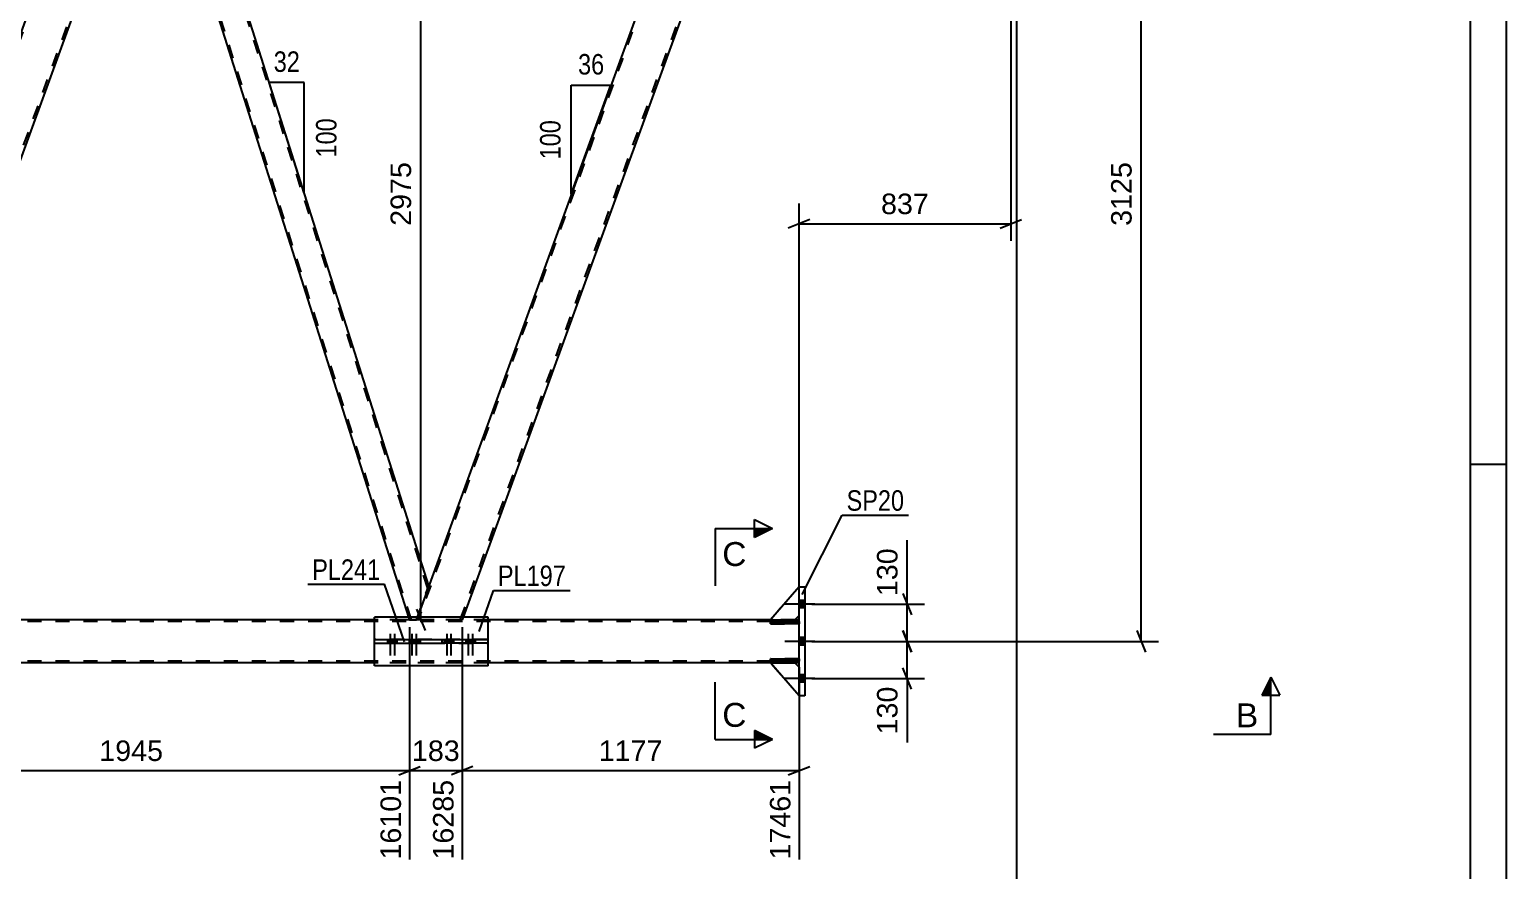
# Model space of a CAD drawing. Header units: millimetres. Extents: x -123 to 718, y -398 to 196.
# Drawn here: x 512.1 to 718.5, y -157 to -39.5 of the extents above; entities that cross this region are included whole.
import ezdxf

# ---------------------------------------------------------------- set-up
doc = ezdxf.new("R2010")
doc.units = ezdxf.units.MM
doc.linetypes.add('DXK_LINE_DOT2', pattern=[3.9198, 1.9599, -1.9599])
doc.styles.add('Arial', font='ARIAL.TTF', dxfattribs={"height": 0.2})
doc.styles.add('Arial Narrow', font='ARIALN.TTF', dxfattribs={"height": 0.2})

# ---------------------------------------------------------------- blocks, each defined once
blk = doc.blocks.new('Unknown-318464438-1115')
at = {"color": 5, "linetype": 'Continuous'}
for p, q in [((718.49, -398.29), (718.49, 195.71)), ((713.49, -393.29), (713.49, 190.71)), ((718.49, -100.29), (713.49, -100.29))]:
    blk.add_line(p, q, dxfattribs=at)
blk = doc.blocks.new('Part-318464438-4089 - 3652')
at = {"color": 7, "linetype": 'DXK_LINE_DOT2'}
for p, q in [((615.65, -128), (619.05, -128)), ((619.65, -132.6), (615.65, -128)), ((619.05, -128), (619.65, -128.6)), ((619.65, -128.6), (619.65, -132.6))]:
    blk.add_line(p, q, dxfattribs=at)
blk = doc.blocks.new('Part-318464438-3774 - 3652')
at = {"color": 7, "linetype": 'DXK_LINE_DOT2'}
for p, q in [((619.65, -122.24), (-43.57, -122.25)), ((619.65, -122), (-35.57, -122.01)), ((576.2, -122), (560.36, -122)), ((619.05, -122), (615.65, -122)), ((619.65, -128), (619.65, -122)), ((619.65, -127.76), (-43.57, -127.77)), ((619.65, -128), (-35.57, -128.01)), ((576.2, -128), (560.36, -128)), ((619.05, -128), (615.65, -128))]:
    blk.add_line(p, q, dxfattribs=at)
at = {"color": 2, "linetype": 'Continuous'}
for p, q in [((560.36, -122), (494.46, -122)), ((615.65, -122), (576.2, -122)), ((619.65, -122), (619.05, -122)), ((560.36, -128), (494.46, -128)), ((615.65, -128), (576.2, -128)), ((619.65, -128), (619.05, -128))]:
    blk.add_line(p, q, dxfattribs=at)
blk = doc.blocks.new('Part-318464438-4101 - 3652')
at = {"color": 7, "linetype": 'DXK_LINE_DOT2'}
for p, q in [((619.65, -117.4), (615.65, -122)), ((619.65, -121.4), (619.65, -117.4)), ((619.05, -122), (619.65, -121.4)), ((615.65, -122), (619.05, -122))]:
    blk.add_line(p, q, dxfattribs=at)
blk = doc.blocks.new('Bolt-318464438-3797 - 3652')
at = {"linetype": 'Continuous'}
for points in [[(620.45, -120.32), (620.45, -119.28), (619.65, -119.28), (619.65, -120.32)], [(620.45, -120.32), (620.45, -119.28), (619.65, -119.28), (619.65, -120.32)], [(620.45, -120.32), (620.45, -119.28), (619.65, -119.28), (619.65, -120.32)], [(620.45, -125.52), (620.45, -124.48), (619.65, -124.48), (619.65, -125.52)], [(620.45, -125.52), (620.45, -124.48), (619.65, -124.48), (619.65, -125.52)], [(620.45, -130.72), (620.45, -129.68), (619.65, -129.68), (619.65, -130.72)], [(620.45, -130.72), (620.45, -129.68), (619.65, -129.68), (619.65, -130.72)], [(620.45, -130.72), (620.45, -129.68), (619.65, -129.68), (619.65, -130.72)]]:
    blk.add_hatch(color=1, dxfattribs=at).paths.add_polyline_path(points)
at = {"color": 1, "linetype": 'Continuous'}
for p, q in [((620.45, -119.28), (619.65, -119.28)), ((620.45, -119.28), (619.65, -119.28)), ((620.45, -119.28), (619.65, -119.28)), ((621.85, -119.8), (617.65, -119.8)), ((621.85, -119.8), (617.65, -119.8)), ((621.85, -119.8), (617.65, -119.8)), ((620.45, -120.32), (619.65, -120.32)), ((620.45, -120.32), (619.65, -120.32)), ((620.45, -120.32), (619.65, -120.32)), ((621.85, -125), (617.65, -125)), ((621.85, -125), (617.65, -125)), ((620.45, -124.48), (619.65, -124.48)), ((620.45, -124.48), (619.65, -124.48)), ((620.45, -125.52), (619.65, -125.52)), ((620.45, -125.52), (619.65, -125.52)), ((620.45, -129.68), (619.65, -129.68)), ((620.45, -129.68), (619.65, -129.68)), ((620.45, -129.68), (619.65, -129.68)), ((621.85, -130.2), (617.65, -130.2)), ((621.85, -130.2), (617.65, -130.2)), ((621.85, -130.2), (617.65, -130.2)), ((620.45, -130.72), (619.65, -130.72)), ((620.45, -130.72), (619.65, -130.72)), ((620.45, -130.72), (619.65, -130.72))]:
    blk.add_line(p, q, dxfattribs=at)
blk = doc.blocks.new('Part-318464438-4102 - 3652')
at = {"color": 2, "linetype": 'Continuous'}
for p, q in [((615.65, -127.44), (619.65, -127.44)), ((615.65, -127.76), (615.65, -127.44)), ((619.65, -127.76), (615.65, -127.76)), ((619.65, -127.44), (619.65, -127.76))]:
    blk.add_line(p, q, dxfattribs=at)
at = {"color": 7, "linetype": 'DXK_LINE_DOT2'}
blk.add_line((619.05, -127.76), (619.05, -127.44), dxfattribs=at)
blk = doc.blocks.new('Part-318464438-3990 - 3652')
at = {"color": 2, "linetype": 'Continuous'}
for p, q in [((524.22, -3.4), (481.2, -121.6)), ((530.61, -3.4), (487.59, -121.6))]:
    blk.add_line(p, q, dxfattribs=at)
at = {"color": 7, "linetype": 'DXK_LINE_DOT2'}
for p, q in [((524.62, -3), (481.31, -122)), ((487.19, -122), (530.5, -3)), ((524.22, -3.4), (524.37, -3)), ((524.37, -3), (530.75, -3)), ((530.75, -3), (530.61, -3.4)), ((481.2, -121.6), (481.06, -122)), ((487.59, -121.6), (487.44, -122)), ((487.44, -122), (481.06, -122))]:
    blk.add_line(p, q, dxfattribs=at)
blk = doc.blocks.new('Part-318464438-3995 - 3652')
at = {"color": 2, "linetype": 'Continuous'}
for p, q in [((609.35, -3.41), (566.33, -121.6)), ((615.74, -3.41), (572.72, -121.6))]:
    blk.add_line(p, q, dxfattribs=at)
at = {"color": 7, "linetype": 'DXK_LINE_DOT2'}
for p, q in [((609.76, -3), (566.45, -122)), ((572.32, -122), (615.63, -3)), ((609.35, -3.41), (609.5, -3)), ((609.5, -3), (615.89, -3)), ((615.89, -3), (615.74, -3.41)), ((566.33, -121.6), (566.19, -122)), ((572.72, -121.6), (572.58, -122)), ((572.58, -122), (566.19, -122))]:
    blk.add_line(p, q, dxfattribs=at)
blk = doc.blocks.new('Part-318464438-4000 - 3652')
at = {"color": 7, "linetype": 'DXK_LINE_DOT2'}
for p, q in [((530.75, -3), (529.02, -7.77)), ((531.7, -3), (530.75, -3)), ((567.79, -117.6), (531.45, -3)), ((531.83, -3.4), (531.7, -3)), ((565.49, -122), (529.15, -7.4)), ((566.19, -122), (567.93, -117.23)), ((565.24, -122), (565.12, -121.6)), ((565.24, -122), (566.19, -122))]:
    blk.add_line(p, q, dxfattribs=at)
at = {"color": 2, "linetype": 'Continuous'}
for p, q in [((567.93, -117.23), (531.83, -3.4)), ((565.12, -121.6), (529.02, -7.77))]:
    blk.add_line(p, q, dxfattribs=at)
blk = doc.blocks.new('Part-318464438-4357 - 3652')
at = {"color": 2, "linetype": 'Continuous'}
for p, q in [((576.2, -121.6), (560.36, -121.6)), ((560.36, -124.76), (560.36, -121.6)), ((576.2, -124.76), (576.2, -121.6)), ((560.36, -128.4), (560.36, -125.24)), ((576.2, -128.4), (576.2, -125.24)), ((576.2, -128.4), (560.36, -128.4))]:
    blk.add_line(p, q, dxfattribs=at)
at = {"color": 7, "linetype": 'DXK_LINE_DOT2'}
for p, q in [((560.36, -125.24), (560.36, -124.76)), ((576.2, -125.24), (576.2, -124.76))]:
    blk.add_line(p, q, dxfattribs=at)
blk = doc.blocks.new('Part-318464438-4077 - 3652')
at = {"color": 2, "linetype": 'Continuous'}
for p, q in [((615.65, -128), (619.05, -128)), ((619.65, -132.6), (615.65, -128)), ((619.05, -128), (619.65, -128.6))]:
    blk.add_line(p, q, dxfattribs=at)
at = {"color": 7, "linetype": 'DXK_LINE_DOT2'}
blk.add_line((619.65, -132.6), (619.65, -128.6), dxfattribs=at)
blk = doc.blocks.new('Part-318464438-4079 - 3652')
at = {"color": 2, "linetype": 'Continuous'}
for p, q in [((619.65, -117.4), (615.65, -122)), ((619.05, -122), (619.65, -121.4)), ((615.65, -122), (619.05, -122))]:
    blk.add_line(p, q, dxfattribs=at)
at = {"color": 7, "linetype": 'DXK_LINE_DOT2'}
blk.add_line((619.65, -121.4), (619.65, -117.4), dxfattribs=at)
blk = doc.blocks.new('Part-318464438-4080 - 3652')
at = {"color": 7, "linetype": 'DXK_LINE_DOT2'}
for p, q in [((619.65, -127.44), (615.65, -127.44)), ((615.65, -127.44), (615.65, -127.76)), ((615.65, -127.76), (619.65, -127.76)), ((619.05, -127.76), (619.05, -127.44)), ((619.65, -127.76), (619.65, -127.44))]:
    blk.add_line(p, q, dxfattribs=at)
blk = doc.blocks.new('Part-318464438-4086 - 3652')
at = {"color": 2, "linetype": 'Continuous'}
for p, q in [((619.65, -132.6), (619.65, -117.4)), ((619.65, -117.4), (620.45, -117.4)), ((620.45, -117.4), (620.45, -132.6)), ((620.45, -132.6), (619.65, -132.6))]:
    blk.add_line(p, q, dxfattribs=at)
blk = doc.blocks.new('Part-318464438-4091 - 3652')
at = {"color": 7, "linetype": 'DXK_LINE_DOT2'}
for p, q in [((619.65, -122.24), (615.65, -122.24)), ((615.65, -122.24), (615.65, -122.56)), ((615.65, -122.56), (619.65, -122.56)), ((619.05, -122.56), (619.05, -122.24)), ((619.65, -122.56), (619.65, -122.24))]:
    blk.add_line(p, q, dxfattribs=at)
blk = doc.blocks.new('Part-318464438-4103 - 3652')
at = {"color": 2, "linetype": 'Continuous'}
for p, q in [((615.65, -122.24), (619.65, -122.24)), ((615.65, -122.56), (615.65, -122.24)), ((619.65, -122.56), (615.65, -122.56)), ((619.65, -122.24), (619.65, -122.56))]:
    blk.add_line(p, q, dxfattribs=at)
at = {"color": 7, "linetype": 'DXK_LINE_DOT2'}
blk.add_line((619.05, -122.56), (619.05, -122.24), dxfattribs=at)
blk = doc.blocks.new('Part-318464438-4326 - 3652')
at = {"color": 2, "linetype": 'Continuous'}
for p, q in [((560.36, -124.76), (560.36, -124.76)), ((560.36, -124.76), (569.79, -124.76)), ((560.36, -125.24), (560.36, -124.76)), ((560.36, -125.24), (569.79, -125.24)), ((566.78, -125.24), (566.78, -124.76)), ((569.79, -124.76), (576.2, -124.76)), ((569.79, -125.24), (569.79, -124.76)), ((576.2, -125.24), (569.79, -125.24)), ((576.2, -124.76), (576.2, -124.76)), ((576.2, -125.24), (576.2, -124.76))]:
    blk.add_line(p, q, dxfattribs=at)
at = {"color": 7, "linetype": 'DXK_LINE_DOT2'}
for p, q in [((576.2, -124.76), (560.36, -124.76)), ((560.36, -125.24), (560.36, -125.24)), ((560.36, -125.24), (576.2, -125.24)), ((576.2, -125.24), (576.2, -125.24))]:
    blk.add_line(p, q, dxfattribs=at)
blk = doc.blocks.new('Bolt-318464438-4351 - 3652')
at = {"linetype": 'Continuous'}
for points in [[(570.79, -124.76), (570.07, -124.76), (570.07, -125.24), (570.79, -125.24)], [(571.38, -124.76), (570.66, -124.76), (570.66, -125.24), (571.38, -125.24)], [(573.8, -124.76), (573.08, -124.76), (573.08, -125.24), (573.8, -125.24)], [(574.4, -124.76), (573.68, -124.76), (573.68, -125.24), (574.4, -125.24)]]:
    blk.add_hatch(color=1, dxfattribs=at).paths.add_polyline_path(points)
at = {"color": 1, "linetype": 'Continuous'}
for p, q in [((570.07, -124.76), (570.07, -125.24)), ((570.43, -123.96), (570.43, -126.96)), ((570.66, -124.76), (570.66, -125.24)), ((570.79, -124.76), (570.79, -125.24)), ((571.02, -123.96), (571.02, -126.96)), ((571.38, -124.76), (571.38, -125.24)), ((573.08, -124.76), (573.08, -125.24)), ((573.44, -123.96), (573.44, -126.96)), ((573.68, -124.76), (573.68, -125.24)), ((573.8, -124.76), (573.8, -125.24)), ((574.04, -123.96), (574.04, -126.96)), ((574.4, -124.76), (574.4, -125.24))]:
    blk.add_line(p, q, dxfattribs=at)
blk = doc.blocks.new('Bolt-318464438-4352 - 3652')
at = {"linetype": 'Continuous'}
for points in [[(562.88, -124.76), (562.16, -124.76), (562.16, -125.24), (562.88, -125.24)], [(563.48, -124.76), (562.76, -124.76), (562.76, -125.24), (563.48, -125.24)], [(565.9, -124.76), (565.18, -124.76), (565.18, -125.24), (565.9, -125.24)], [(566.5, -124.76), (565.78, -124.76), (565.78, -125.24), (566.5, -125.24)]]:
    blk.add_hatch(color=1, dxfattribs=at).paths.add_polyline_path(points)
at = {"color": 1, "linetype": 'Continuous'}
for p, q in [((562.16, -124.76), (562.16, -125.24)), ((562.52, -123.96), (562.52, -126.96)), ((562.76, -124.76), (562.76, -125.24)), ((562.88, -124.76), (562.88, -125.24)), ((563.12, -123.96), (563.12, -126.96)), ((563.48, -124.76), (563.48, -125.24)), ((565.18, -124.76), (565.18, -125.24)), ((565.54, -123.96), (565.54, -126.96)), ((565.78, -124.76), (565.78, -125.24)), ((565.9, -124.76), (565.9, -125.24)), ((566.14, -123.96), (566.14, -126.96)), ((566.5, -124.76), (566.5, -125.24))]:
    blk.add_line(p, q, dxfattribs=at)
blk = doc.blocks.new('StraightDimension-318464438-4602 - 3652')
at = {"color": 7, "linetype": 'Continuous'}
blk.add_line((650.04, -8.6), (650.04, -160.93), dxfattribs=at)
blk = doc.blocks.new('AngleDimension-318464438-4395 - 3652')
at = {"color": 7, "linetype": 'Continuous'}
for p, q in [((549.73, -59.84), (545.64, -46.94)), ((550.53, -46.94), (545.64, -46.94)), ((550.53, -62.38), (545.64, -46.94)), ((550.53, -62.38), (550.53, -46.94))]:
    blk.add_line(p, q, dxfattribs=at)
at = {"color": 0}
for points in [[(550.51, -46.04), (550.51, -41.84), (545.66, -41.84), (545.66, -46.04)], [(555.63, -51.32), (551.43, -51.32), (551.43, -58), (555.63, -58)]]:
    blk.add_wipeout(points, dxfattribs=at)
at = {"color": 3, "style": 'Arial Narrow'}
blk.add_text('32', height=2.863, dxfattribs=at).set_placement((546.26, -45.44))
blk.add_text('100', height=2.863, rotation=90.0002, dxfattribs=at).set_placement((555.03, -57.4))
blk = doc.blocks.new('StraightDimension-318464438-5666 - 3652')
at = {"color": 7, "linetype": 'Continuous'}
for p, q in [((567.4, -4.5), (566.2, -1.5)), ((599.1, -3), (563.95, -3)), ((566.8, -122), (566.8, -3)), ((566.2, -120.5), (567.4, -123.5)), ((567.09, -122), (563.95, -122))]:
    blk.add_line(p, q, dxfattribs=at)
at = {"color": 0}
blk.add_wipeout([(566.05, -57.45), (561.85, -57.45), (561.85, -67.55), (566.05, -67.55)], dxfattribs=at)
at = {"color": 3, "style": 'Arial'}
blk.add_text('2975', height=2.865, rotation=90.0002, dxfattribs=at).set_placement((565.45, -66.95))
blk = doc.blocks.new('StraightDimension-318464438-4559 - 3652')
at = {"color": 7, "linetype": 'Continuous'}
for p, q in [((651.04, 0), (669.87, 0)), ((668.07, -1.5), (666.87, 1.5)), ((667.47, -125), (667.47, 0)), ((666.87, -123.5), (668.07, -126.5)), ((621.45, -125), (669.87, -125))]:
    blk.add_line(p, q, dxfattribs=at)
at = {"color": 0}
blk.add_wipeout([(666.72, -57.45), (662.52, -57.45), (662.52, -67.55), (666.72, -67.55)], dxfattribs=at)
at = {"color": 3, "style": 'Arial'}
blk.add_text('3125', height=2.865, rotation=90.0002, dxfattribs=at).set_placement((666.12, -66.95))
blk = doc.blocks.new('StraightDimension-318464438-5344 - 3652')
at = {"color": 7, "linetype": 'Continuous'}
for p, q in [((565.24, -123), (565.24, -155.48)), ((572.58, -123), (572.58, -155.48)), ((563.74, -143.66), (566.74, -142.46)), ((565.24, -143.06), (572.58, -143.06)), ((574.08, -142.46), (571.08, -143.66))]:
    blk.add_line(p, q, dxfattribs=at)
at = {"color": 0}
blk.add_wipeout([(572.84, -142.31), (572.84, -138.11), (564.97, -138.11), (564.97, -142.31)], dxfattribs=at)
at = {"color": 0, "linetype": 'Continuous'}
blk.add_wipeout([(571.98, -143.76), (567.78, -143.76), (567.78, -156.08), (571.98, -156.08)], dxfattribs=at)
at = {"color": 3, "style": 'Arial'}
blk.add_text('183', height=2.865, dxfattribs=at).set_placement((565.57, -141.71))
at = {"color": 3, "linetype": 'Continuous', "style": 'Arial'}
blk.add_text('16285', height=2.865, rotation=90.0002, dxfattribs=at).set_placement((571.38, -155.48))
blk = doc.blocks.new('StraightDimension-318464438-4535 - 3652')
at = {"color": 7, "linetype": 'Continuous'}
for p, q in [((634.16, -123.5), (635.36, -126.5)), ((621.45, -125), (637.16, -125)), ((634.76, -130.2), (634.76, -125)), ((635.36, -131.7), (634.16, -128.7)), ((621.45, -130.2), (637.16, -130.2))]:
    blk.add_line(p, q, dxfattribs=at)
at = {"color": 0}
blk.add_wipeout([(634.01, -130.73), (629.81, -130.73), (629.81, -138.6), (634.01, -138.6)], dxfattribs=at)
at = {"color": 7, "linetype": 'Continuous'}
blk.add_line((634.76, -130.2), (634.76, -139.12), dxfattribs=at)
blk.add_line((634.76, -130.2), (634.76, -139.12), dxfattribs=at)
at = {"color": 3, "style": 'Arial'}
blk.add_text('130', height=2.865, rotation=90.0002, dxfattribs=at).set_placement((633.41, -138))
blk = doc.blocks.new('StraightDimension-318464438-5225 - 3652')
at = {"color": 7, "linetype": 'Continuous'}
for p, q in [((572.58, -123), (572.58, -155.48)), ((619.65, -129), (619.65, -155.48)), ((574.08, -142.46), (571.08, -143.66)), ((572.58, -143.06), (619.65, -143.06)), ((618.15, -143.66), (621.15, -142.46))]:
    blk.add_line(p, q, dxfattribs=at)
at = {"color": 0}
blk.add_wipeout([(601.16, -142.31), (601.16, -138.11), (591.06, -138.11), (591.06, -142.31)], dxfattribs=at)
at = {"color": 0, "linetype": 'Continuous'}
blk.add_wipeout([(619.05, -143.76), (614.85, -143.76), (614.85, -156.08), (619.05, -156.08)], dxfattribs=at)
at = {"color": 3, "style": 'Arial'}
blk.add_text('1177', height=2.865, dxfattribs=at).set_placement((591.66, -141.71))
at = {"color": 3, "linetype": 'Continuous', "style": 'Arial'}
blk.add_text('17461', height=2.865, rotation=90.0002, dxfattribs=at).set_placement((618.45, -155.48))
blk = doc.blocks.new('StraightDimension-318464438-4543 - 3652')
at = {"color": 7, "linetype": 'Continuous'}
for p, q in [((634.16, -118.3), (635.36, -121.3)), ((621.45, -119.8), (637.16, -119.8)), ((634.76, -125), (634.76, -119.8)), ((635.36, -126.5), (634.16, -123.5)), ((621.45, -125), (637.16, -125))]:
    blk.add_line(p, q, dxfattribs=at)
at = {"color": 0}
blk.add_wipeout([(634.01, -111.4), (629.81, -111.4), (629.81, -119.28), (634.01, -119.28)], dxfattribs=at)
at = {"color": 7, "linetype": 'Continuous'}
blk.add_line((634.76, -119.8), (634.76, -110.88), dxfattribs=at)
blk.add_line((634.76, -119.8), (634.76, -110.88), dxfattribs=at)
at = {"color": 3, "style": 'Arial'}
blk.add_text('130', height=2.865, rotation=90.0002, dxfattribs=at).set_placement((633.41, -118.68))
blk = doc.blocks.new('StraightDimension-318464438-5363 - 3652')
at = {"color": 7, "linetype": 'Continuous'}
for p, q in [((487.44, -123), (487.44, -155.48)), ((565.24, -123), (565.24, -155.48)), ((488.94, -142.46), (485.94, -143.66)), ((487.44, -143.06), (565.24, -143.06)), ((563.74, -143.66), (566.74, -142.46))]:
    blk.add_line(p, q, dxfattribs=at)
at = {"color": 0}
blk.add_wipeout([(531.39, -142.31), (531.39, -138.11), (521.29, -138.11), (521.29, -142.31)], dxfattribs=at)
at = {"color": 0, "linetype": 'Continuous'}
blk.add_wipeout([(564.64, -143.76), (560.44, -143.76), (560.44, -156.08), (564.64, -156.08)], dxfattribs=at)
at = {"color": 3, "style": 'Arial'}
blk.add_text('1945', height=2.865, dxfattribs=at).set_placement((521.89, -141.71))
at = {"color": 3, "linetype": 'Continuous', "style": 'Arial'}
blk.add_text('16101', height=2.865, rotation=90.0002, dxfattribs=at).set_placement((564.04, -155.48))
blk = doc.blocks.new('AngleDimension-318464438-5544 - 3652')
at = {"color": 7, "linetype": 'Continuous'}
for p, q in [((587.83, -47.31), (593.38, -47.31)), ((587.83, -62.53), (593.38, -47.31)), ((587.83, -62.53), (587.83, -47.31)), ((588.72, -60.1), (593.38, -47.31))]:
    blk.add_line(p, q, dxfattribs=at)
at = {"color": 0}
for points in [[(593.03, -46.41), (593.03, -42.21), (588.18, -42.21), (588.18, -46.41)], [(586.93, -51.58), (582.73, -51.58), (582.73, -58.26), (586.93, -58.26)]]:
    blk.add_wipeout(points, dxfattribs=at)
at = {"color": 3, "style": 'Arial Narrow'}
blk.add_text('36', height=2.863, dxfattribs=at).set_placement((588.78, -45.81))
blk.add_text('100', height=2.863, rotation=90.0002, dxfattribs=at).set_placement((586.33, -57.66))
blk = doc.blocks.new('StraightDimension-318464438-5558 - 3652')
at = {"color": 7, "linetype": 'Continuous'}
for p, q in [((649.24, -4), (649.24, -69.06)), ((619.65, -121), (619.65, -63.81)), ((621.15, -66.06), (618.15, -67.26)), ((619.65, -66.66), (649.24, -66.66)), ((647.74, -67.26), (650.74, -66.06))]:
    blk.add_line(p, q, dxfattribs=at)
at = {"color": 0}
blk.add_wipeout([(638.38, -65.91), (638.38, -61.71), (630.51, -61.71), (630.51, -65.91)], dxfattribs=at)
at = {"color": 3, "style": 'Arial'}
blk.add_text('837', height=2.865, dxfattribs=at).set_placement((631.11, -65.31))
blk = doc.blocks.new('SectionMark-318464438-5717 - 3652')
at = {"color": 6, "linetype": 'Continuous'}
for p, q in [((685.56, -138), (685.56, -130)), ((685.56, -130), (686.81, -132.5))]:
    blk.add_line(p, q, dxfattribs=at)
at = {"color": 0, "linetype": 'Continuous'}
blk.add_wipeout([(683.81, -137), (683.81, -133.5), (680.7, -133.5), (680.7, -137)], dxfattribs=at)
at = {"linetype": 'Continuous'}
blk.add_hatch(color=6, dxfattribs=at).paths.add_polyline_path([(685.56, -132.5), (684.31, -132.5), (685.56, -130)])
at = {"color": 6, "linetype": 'Continuous'}
for p, q in [((685.56, -130), (684.31, -132.5)), ((684.31, -132.5), (686.81, -132.5)), ((685.56, -138), (677.56, -138))]:
    blk.add_line(p, q, dxfattribs=at)
at = {"color": 3, "linetype": 'Continuous', "style": 'Arial'}
blk.add_text('B', height=3.34, dxfattribs=at).set_placement((680.7, -137))
blk = doc.blocks.new('Mark-318464438-4082 - 3652')
at = {"color": 0}
blk.add_wipeout([(634.34, -106.75), (634.34, -103.75), (626.3, -103.75), (626.3, -106.75)], dxfattribs=at)
blk.add_wipeout([(634.34, -106.75), (634.34, -103.75), (626.3, -103.75), (626.3, -106.75)], dxfattribs=at)
at = {"color": 30, "linetype": 'Continuous'}
for p, q in [((620.09, -118.45), (625.7, -107.35)), ((625.7, -107.35), (634.94, -107.35))]:
    blk.add_line(p, q, dxfattribs=at)
at = {"color": 3, "style": 'Arial Narrow'}
blk.add_text('SP20', height=2.863, dxfattribs=at).set_placement((626.3, -106.75))
blk = doc.blocks.new('Mark-318464438-4322 - 3652')
at = {"color": 0}
blk.add_wipeout([(561.14, -116.41), (561.14, -113.41), (551.64, -113.41), (551.64, -116.41)], dxfattribs=at)
blk.add_wipeout([(561.14, -116.41), (561.14, -113.41), (551.64, -113.41), (551.64, -116.41)], dxfattribs=at)
at = {"color": 30, "linetype": 'Continuous'}
for p in [(551.04, -117.01), (564.53, -125.08)]:
    blk.add_line(p, (561.74, -117.01), dxfattribs=at)
at = {"color": 3, "style": 'Arial Narrow'}
blk.add_text('PL241', height=2.863, dxfattribs=at).set_placement((551.64, -116.41))
blk = doc.blocks.new('Mark-318464438-4353 - 3652')
at = {"color": 0}
blk.add_wipeout([(587.09, -117.27), (587.09, -114.27), (577.58, -114.27), (577.58, -117.27)], dxfattribs=at)
blk.add_wipeout([(587.09, -117.27), (587.09, -114.27), (577.58, -114.27), (577.58, -117.27)], dxfattribs=at)
at = {"color": 30, "linetype": 'Continuous'}
for p, q in [((574.96, -123.61), (576.98, -117.87)), ((576.98, -117.87), (587.69, -117.87))]:
    blk.add_line(p, q, dxfattribs=at)
at = {"color": 3, "style": 'Arial Narrow'}
blk.add_text('PL197', height=2.863, dxfattribs=at).set_placement((577.58, -117.27))
blk = doc.blocks.new('SectionMark-318464438-5723 - 3652')
at = {"linetype": 'Continuous'}
for points in [[(613.43, -110.47), (613.43, -109.22), (615.93, -109.22)], [(613.43, -138.69), (613.43, -137.44), (615.93, -138.69)]]:
    blk.add_hatch(color=6, dxfattribs=at).paths.add_polyline_path(points)
at = {"color": 6, "linetype": 'Continuous'}
for p, q in [((607.93, -109.22), (615.93, -109.22)), ((613.43, -110.47), (613.43, -107.97)), ((613.43, -107.97), (615.93, -109.22)), ((615.93, -109.22), (613.43, -110.47)), ((615.93, -138.69), (613.43, -137.44)), ((613.43, -137.44), (613.43, -139.94)), ((607.93, -138.69), (615.93, -138.69)), ((615.93, -138.69), (613.43, -139.94))]:
    blk.add_line(p, q, dxfattribs=at)
at = {"color": 0, "linetype": 'Continuous'}
for points in [[(612.3, -114.47), (612.3, -110.97), (608.93, -110.97), (608.93, -114.47)], [(612.3, -136.94), (612.3, -133.44), (608.93, -133.44), (608.93, -136.94)]]:
    blk.add_wipeout(points, dxfattribs=at)
at = {"color": 6, "linetype": 'Continuous'}
for p, q in [((607.93, -109.22), (607.93, -117.22)), ((607.93, -138.69), (607.93, -130.69))]:
    blk.add_line(p, q, dxfattribs=at)
at = {"color": 3, "linetype": 'Continuous', "style": 'Arial'}
for p in [(608.93, -114.47), (608.93, -136.94)]:
    blk.add_text('C', height=3.34, dxfattribs=at).set_placement(p)

msp = doc.modelspace()

# ---------------------------------------------------------------- block references
for name in ['Unknown-318464438-1115', 'Part-318464438-3990 - 3652', 'Part-318464438-4000 - 3652', 'Part-318464438-3995 - 3652', 'Part-318464438-4101 - 3652', 'Part-318464438-4079 - 3652', 'Part-318464438-4086 - 3652', 'Bolt-318464438-3797 - 3652', 'Part-318464438-4357 - 3652', 'Part-318464438-3774 - 3652', 'Part-318464438-4091 - 3652', 'Part-318464438-4103 - 3652', 'Part-318464438-4326 - 3652', 'Bolt-318464438-4352 - 3652', 'Bolt-318464438-4351 - 3652', 'Part-318464438-4102 - 3652', 'Part-318464438-4080 - 3652', 'Part-318464438-4089 - 3652', 'Part-318464438-4077 - 3652']:
    msp.add_blockref(name, (0, 0))

# ---------------------------------------------------------------- next in the draw order: block references
msp.add_blockref('StraightDimension-318464438-4602 - 3652', (0, 0))

# ---------------------------------------------------------------- next in the draw order: block references
for name in ['StraightDimension-318464438-4559 - 3652', 'StraightDimension-318464438-5666 - 3652', 'AngleDimension-318464438-4395 - 3652']:
    msp.add_blockref(name, (0, 0))

# ---------------------------------------------------------------- next in the draw order: block references
for name in ['AngleDimension-318464438-5544 - 3652', 'StraightDimension-318464438-5344 - 3652', 'StraightDimension-318464438-4535 - 3652']:
    msp.add_blockref(name, (0, 0))

# ---------------------------------------------------------------- next in the draw order: block references
for name in ['StraightDimension-318464438-5363 - 3652', 'StraightDimension-318464438-5225 - 3652']:
    msp.add_blockref(name, (0, 0))

# ---------------------------------------------------------------- next in the draw order: block references
for name in ['StraightDimension-318464438-4543 - 3652', 'Mark-318464438-4322 - 3652', 'Mark-318464438-4353 - 3652', 'SectionMark-318464438-5717 - 3652']:
    msp.add_blockref(name, (0, 0))

# ---------------------------------------------------------------- next in the draw order: block references
for name in ['StraightDimension-318464438-5558 - 3652', 'SectionMark-318464438-5723 - 3652']:
    msp.add_blockref(name, (0, 0))

# ---------------------------------------------------------------- next in the draw order: block references
msp.add_blockref('Mark-318464438-4082 - 3652', (0, 0))

doc.saveas('drawing.dxf')
